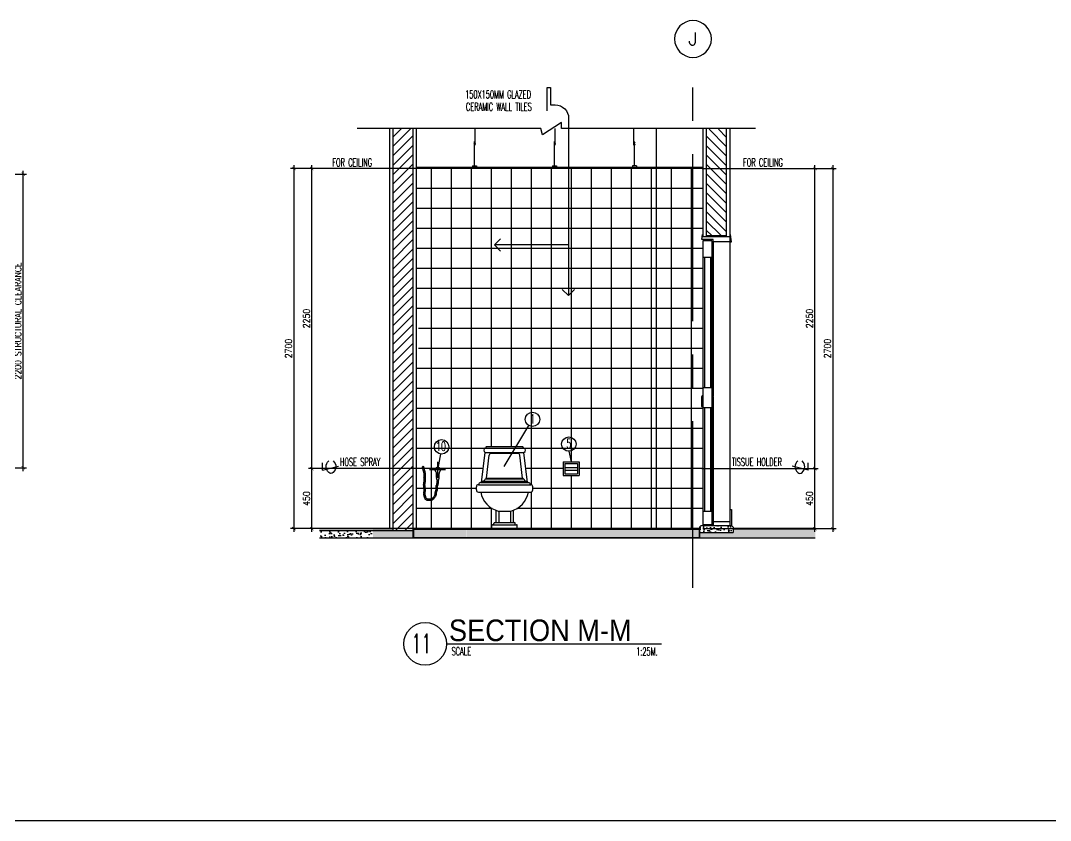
# Model space of a CAD drawing. Extents: x -233600 to -204723, y 196485 to 216410.
# Drawn here: x -222405 to -214686, y 196485 to 202481 of the extents above; entities that cross this region are included whole.
import ezdxf
from ezdxf.enums import TextEntityAlignment as Align

# ---------------------------------------------------------------- set-up
doc = ezdxf.new("R2010")
doc.units = 0
doc.header["$LTSCALE"] = 500
doc.header["$MEASUREMENT"] = 0
for name, pattern in [('CENTER2', [1.125, 0.75, -0.125, 0.125, -0.125]), ('CENTERX2', [4, 2.5, -0.5, 0.5, -0.5]), ('HIDDEN', [0.375, 0.25, -0.125]), ('HIDDEN2', [0.1875, 0.125, -0.0625])]:
    doc.linetypes.add(name, pattern=pattern)
doc.layers.get('0').update_dxf_attribs({"linetype": 'CONTINUOUS'})
doc.layers.get('DEFPOINTS').update_dxf_attribs({"linetype": 'CONTINUOUS'})
for name, color, linetype in [('A-SFIX', 2, 'CONTINUOUS'), ('ARCDIMR', 4, 'CONTINUOUS'), ('AX-CR', 2, 'CONTINUOUS'), ('AX-TXT', 2, 'CONTINUOUS'), ('AXES', 11, 'CENTERX2'), ('AXIS', 11, 'CENTER2'), ('DIM1', 2, 'CONTINUOUS'), ('Dimout', 4, 'CONTINUOUS'), ('DW', 7, 'CONTINUOUS'), ('ELE', 3, 'CONTINUOUS'), ('ELV', 7, 'CONTINUOUS'), ('FIX', 2, 'CONTINUOUS'), ('HatchA', 11, 'CONTINUOUS'), ('Plaster', 7, 'CONTINUOUS'), ('SANI', 2, 'CONTINUOUS'), ('SETTING', 3, 'CONTINUOUS'), ('Tile', 5, 'CONTINUOUS'), ('TITLE', 1, 'CONTINUOUS'), ('TXT', 2, 'CONTINUOUS'), ('TXT1', 2, 'CONTINUOUS'), ('WALL', 6, 'CONTINUOUS'), ('WallPartition', 2, 'CONTINUOUS'), ('Windows', 9, 'CONTINUOUS')]:
    doc.layers.add(name, color=color, linetype=linetype)
doc.styles.add('DIM', font='simplex.shx', dxfattribs={"width": 0.85})
doc.styles.add('ROMANS', font='romans.shx', dxfattribs={"width": 0.6})
doc.styles.add('TTXT', font='swisse.ttf', dxfattribs={"width": 0.9})
doc.dimstyles.new('DIM1-25', dxfattribs={"dimscale": 25, "dimtxt": 2, "dimasz": 1, "dimexe": 1, "dimexo": 1, "dimgap": 0.6, "dimtad": 1, "dimdec": 0, "dimdsep": 46, "dimtxsty": 'DIM', "dimblk1": 'ARCHTICK', "dimblk2": 'ARCHTICK', "dimsah": 1, "dimcen": 0.09, "dimdle": 1, "dimclrd": 256, "dimclrt": 2, "dimadec": 0, "dimazin": 0, "dimtfac": 1, "dimtdec": 0, "dimtix": 1, "dimtmove": 1, "dimatfit": 3, "dimldrblk": 'ARCHTICK', "dimfxl": 0, "dimtvp": 2, "dimtolj": 1, "dimtzin": 0, "dimarcsym": 0})

# ---------------------------------------------------------------- blocks, each defined once
blk = doc.blocks.new('A$C69CD438C')
at = {"layer": 'A-SFIX'}
for p, q in [((38.4, 345.8, 658.7), (65.9, 570.8, 658.7)), ((65.9, 603.8, 658.7), (356.8, 603.8, 658.7)), ((65.9, 570.8, 658.7), (356.8, 570.8, 658.7)), ((75.6, 378.7, 658.7), (96.7, 551.5, 658.7)), ((76.8, 614.7, 658.7), (345.8, 614.7, 658.7)), ((111.9, 565, 658.7), (310.7, 565, 658.7)), ((347, 378.7, 658.7), (326, 551.5, 658.7)), ((384.2, 345.8, 658.7), (356.8, 570.8, 658.7)), ((0, 289.8, 658.7), (0, 314, 658.7)), ((15.4, 329.3, 658.7), (407.3, 329.3, 658.7)), ((32.9, 345.8, 658.7), (389.7, 345.8, 658.7)), ((51.2, 356.8, 658.7), (371.4, 356.8, 658.7)), ((70, 373.2, 658.7), (352.6, 373.2, 658.7)), ((75.6, 378.7, 658.7), (347, 378.7, 658.7)), ((422.6, 289.8, 658.7), (422.6, 314, 658.7)), ((15.4, 274.4, 658.7), (407.3, 274.4, 658.7)), ((145.5, 137.8, 658.7), (145.5, 46.1, 658.7)), ((164.7, 131.7, 658.7), (258, 131.7, 658.7)), ((167.4, 131.7, 658.7), (167.4, 46.1, 658.7)), ((255.2, 131.7, 658.7), (255.2, 46.1, 658.7)), ((277.2, 137.8, 658.7), (277.2, 46.1, 658.7)), ((115.6, 0, 658.7), (115.6, 23.1, 658.7)), ((307.1, 0), (115.6, 0)), ((122.2, 29.6, 658.7), (300.5, 29.6, 658.7)), ((130.5, 29.6, 658.7), (130.5, 39.5, 658.7)), ((137.1, 46.1, 658.7), (285.5, 46.1, 658.7)), ((292.1, 29.6, 658.7), (292.1, 39.5, 658.7)), ((307.1, 0, 658.7), (307.1, 23.1, 658.7))]:
    blk.add_line(p, q, dxfattribs=at)
for centre, radius, start, end in [((72.7, 587.3, 658.7), 17.8, 112.61986, 247.38014), ((79.6, 606.5, 658.7), 8.68, 108.43495, 198.43495), ((111.9, 549.6, 658.7), 15.4, 90, 173.04704), ((310.7, 549.6, 658.7), 15.4, 6.95296, 90), ((343, 606.5, 658.7), 8.68, 341.56505, 71.56505), ((349.9, 587.3, 658.7), 17.8, 292.61986, 67.38014), ((15.4, 314, 658.7), 15.4, 90, 180), ((35.7, 326.6, 658.7), 19.4, 98.1301, 171.8699), ((58.5, 343.3, 658.7), 15.3, 118.30463, 170.72602), ((92.8, 342.2, 658.7), 38.5, 126.28859, 157.78628), ((76.4, 372.4, 658.7), 6.42, 96.98527, 172.09737), ((346.2, 372.4, 658.7), 6.42, 7.90263, 83.01473), ((329.8, 342.2, 658.7), 38.5, 22.21372, 53.71141), ((364.2, 343.3, 658.7), 15.3, 9.27398, 61.69537), ((387, 326.6, 658.7), 19.4, 8.1301, 81.8699), ((407.3, 314, 658.7), 15.4, 0, 90), ((15.4, 289.8, 658.7), 15.4, 180, 270), ((208.2, 304.1, 658.7), 177.8, 189.59805, 255.82073), ((214.4, 304.1, 658.7), 177.8, 284.17927, 350.40195), ((407.3, 289.8, 658.7), 15.4, 270, 0), ((122.2, 23.1, 658.7), 6.59, 90, 180), ((137.1, 39.5, 658.7), 6.59, 90, 180), ((285.5, 39.5, 658.7), 6.59, 0, 90), ((300.5, 23.1, 658.7), 6.59, 0, 90)]:
    blk.add_arc(centre, radius, start, end, dxfattribs=at)
blk = doc.blocks.new('A0-BOX')
at = {"layer": 'TITLE'}
blk.add_line((0, 0), (113.3, 0), dxfattribs=at)
blk = doc.blocks.new('_ARCHTICK')
at = {"color": 0, "linetype": 'ByBlock', "const_width": 0.15}
blk.add_lwpolyline([(-0.5, -0.5), (0.5, 0.5)], dxfattribs=at)
blk = doc.blocks.new('*D149')
at = {"layer": 'DEFPOINTS', "color": 0}
for p in [(-224001.2, 201329.7), (-222385, 201329.7), (-223651.1, 199129.7)]:
    blk.add_point(p, dxfattribs=at)
at = {"layer": 'Dimout', "color": 0, "lineweight": -2}
for p, q in [((-223976.2, 201329.7), (-222360, 201329.7)), ((-223626.1, 199129.7), (-222360, 199129.7))]:
    blk.add_line(p, q, dxfattribs=at)
at = {"layer": 'Dimout', "lineweight": -2}
blk.add_line((-222385, 199104.7), (-222385, 201354.7), dxfattribs=at)
at = {"layer": 'Dimout', "lineweight": -2, "xscale": 25, "yscale": 25, "zscale": 25}
for p, rotation in [((-222385, 201329.7), 90), ((-222385, 199129.7), 270)]:
    blk.add_blockref('_ARCHTICK', p, dxfattribs=dict(at, rotation=rotation))
at = {"layer": 'Dimout', "color": 2, "insert": (-222425, 200229.7), "char_height": 50, "attachment_point": 5, "rotation": 90, "style": 'DIM'}
blk.add_mtext('\\A1;2200 STRUCTURAL CLEARANCE', dxfattribs=at)
blk = doc.blocks.new('walling')
at = {"layer": 'ELV'}
blk.add_line((0.1363, -1.1797), (-0.4198, -1.1797), dxfattribs=at)
blk.add_lwpolyline([(-0.025, -0.176), (-0.025, 0), (0, 0), (0, -0.1306), (0.0363, -0.1306, -0.414214), (0.1363, -0.2306), (0.1363, -1.5582)], format="xyb", dxfattribs=at)
at = {"layer": 'WALL'}
for p, q in [((-0.4198, -1.1797), (-0.3736, -1.1334)), ((-0.4198, -1.1797), (-0.3736, -1.2259)), ((0.1345, -1.56), (0.0882, -1.5137)), ((0.1345, -1.56), (0.1808, -1.5137))]:
    blk.add_line(p, q, dxfattribs=at)
at = {"layer": 'TXT', "style": 'ROMANS', "width": 0.6}
for s, p in [('150X150MM GLAZED', (-0.639, -0.0816)), ('CERAMIC WALL TILES', (-0.6331, -0.1746))]:
    blk.add_text(s, height=0.06, dxfattribs=at).set_placement(p)
blk = doc.blocks.new('*D156')
at = {"layer": 'DEFPOINTS', "color": 0}
for p in [(-217086.1, 201372.7), (-217113.1, 198672.7), (-216317.5, 198672.7)]:
    blk.add_point(p, dxfattribs=at)
at = {"layer": 'Dimout', "color": 0, "lineweight": -2}
for p, q in [((-217061.1, 201372.7), (-216292.5, 201372.7)), ((-217088.1, 198672.7), (-216292.5, 198672.7))]:
    blk.add_line(p, q, dxfattribs=at)
at = {"layer": 'Dimout', "lineweight": -2}
blk.add_line((-216317.5, 201397.7), (-216317.5, 198647.7), dxfattribs=at)
at = {"layer": 'Dimout', "lineweight": -2, "xscale": 25, "yscale": 25, "zscale": 25}
for p, rotation in [((-216317.5, 201372.7), 90), ((-216317.5, 198672.7), 270)]:
    blk.add_blockref('_ARCHTICK', p, dxfattribs=dict(at, rotation=rotation))
at = {"layer": 'Dimout', "color": 2, "insert": (-216357.5, 200022.7), "char_height": 50, "attachment_point": 5, "rotation": 90, "style": 'DIM'}
blk.add_mtext('\\A1;2700', dxfattribs=at)
blk = doc.blocks.new('*D157')
at = {"layer": 'DEFPOINTS', "color": 0}
for p in [(-217315.1, 201372.7), (-216451.2, 201372.7), (-217323.2, 199123.1)]:
    blk.add_point(p, dxfattribs=at)
at = {"layer": 'Dimout', "color": 0, "lineweight": -2}
for p, q in [((-217290.1, 201372.7), (-216426.2, 201372.7)), ((-217298.2, 199123.1), (-216426.2, 199123.1))]:
    blk.add_line(p, q, dxfattribs=at)
at = {"layer": 'Dimout', "lineweight": -2}
blk.add_line((-216451.2, 199098.1), (-216451.2, 201397.7), dxfattribs=at)
at = {"layer": 'Dimout', "lineweight": -2, "xscale": 25, "yscale": 25, "zscale": 25}
for p, rotation in [((-216451.2, 201372.7), 90), ((-216451.2, 199123.1), 270)]:
    blk.add_blockref('_ARCHTICK', p, dxfattribs=dict(at, rotation=rotation))
at = {"layer": 'Dimout', "color": 2, "insert": (-216491.2, 200247.9), "char_height": 50, "attachment_point": 5, "rotation": 90, "style": 'DIM'}
blk.add_mtext('\\A1;2250', dxfattribs=at)
blk = doc.blocks.new('*D154')
at = {"layer": 'DEFPOINTS', "color": 0}
for p in [(-220222.5, 201372.7), (-219415.1, 201372.7), (-219407, 199123.1)]:
    blk.add_point(p, dxfattribs=at)
at = {"layer": 'Dimout', "color": 0, "lineweight": -2}
for p, q in [((-219440.1, 201372.7), (-220247.5, 201372.7)), ((-219432, 199123.1), (-220247.5, 199123.1))]:
    blk.add_line(p, q, dxfattribs=at)
at = {"layer": 'Dimout', "lineweight": -2}
blk.add_line((-220222.5, 199098.1), (-220222.5, 201397.7), dxfattribs=at)
at = {"layer": 'Dimout', "lineweight": -2, "xscale": 25, "yscale": 25, "zscale": 25}
for p, rotation in [((-220222.5, 201372.7), 90), ((-220222.5, 199123.1), 270)]:
    blk.add_blockref('_ARCHTICK', p, dxfattribs=dict(at, rotation=rotation))
at = {"layer": 'Dimout', "color": 2, "insert": (-220262.5, 200247.9), "char_height": 50, "attachment_point": 5, "rotation": 90, "style": 'DIM'}
blk.add_mtext('\\A1;2250', dxfattribs=at)
blk = doc.blocks.new('*D153')
at = {"layer": 'DEFPOINTS', "color": 0}
for p in [(-219644.1, 201372.7), (-220356.2, 198672.7), (-219617.1, 198672.7)]:
    blk.add_point(p, dxfattribs=at)
at = {"layer": 'Dimout', "color": 0, "lineweight": -2}
for p, q in [((-219669.1, 201372.7), (-220381.2, 201372.7)), ((-219642.1, 198672.7), (-220381.2, 198672.7))]:
    blk.add_line(p, q, dxfattribs=at)
at = {"layer": 'Dimout', "lineweight": -2}
blk.add_line((-220356.2, 201397.7), (-220356.2, 198647.7), dxfattribs=at)
at = {"layer": 'Dimout', "lineweight": -2, "xscale": 25, "yscale": 25, "zscale": 25}
for p, rotation in [((-220356.2, 201372.7), 90), ((-220356.2, 198672.7), 270)]:
    blk.add_blockref('_ARCHTICK', p, dxfattribs=dict(at, rotation=rotation))
at = {"layer": 'Dimout', "color": 2, "insert": (-220396.2, 200022.7), "char_height": 50, "attachment_point": 5, "rotation": 90, "style": 'DIM'}
blk.add_mtext('\\A1;2700', dxfattribs=at)
blk = doc.blocks.new('SCNTR', base_point=(3632.66, 549.66))
for q in [(3633.89, 554.57), (3636.1, 543.44)]:
    blk.add_line((3631.12, 543.44), q)
for centre, radius, start, end in [((3630.8, 549.38), 1.99, 133.30843, 182.47887), ((3630.8, 549.21), 1.99, 177.52113, 226.69157), ((3633.47, 547.5), 5.23, 39.48835, 140.51165), ((3633.47, 551.09), 5.23, 219.48835, 320.51165)]:
    blk.add_arc(centre, radius, start, end)
blk = doc.blocks.new('*D155')
at = {"layer": 'DEFPOINTS', "color": 0}
for p in [(-220222.5, 199123.1), (-219407, 199123.1), (-219415.1, 198672.7)]:
    blk.add_point(p, dxfattribs=at)
at = {"layer": 'Dimout', "color": 0, "lineweight": -2}
for p, q in [((-219432, 199123.1), (-220247.5, 199123.1)), ((-219440.1, 198672.7), (-220247.5, 198672.7))]:
    blk.add_line(p, q, dxfattribs=at)
at = {"layer": 'Dimout', "lineweight": -2}
blk.add_line((-220222.5, 198647.7), (-220222.5, 199148.1), dxfattribs=at)
at = {"layer": 'Dimout', "lineweight": -2, "xscale": 25, "yscale": 25, "zscale": 25}
for p, rotation in [((-220222.5, 199123.1), 90), ((-220222.5, 198672.7), 270)]:
    blk.add_blockref('_ARCHTICK', p, dxfattribs=dict(at, rotation=rotation))
at = {"layer": 'Dimout', "color": 2, "insert": (-220262.5, 198897.9), "char_height": 50, "attachment_point": 5, "rotation": 90, "style": 'DIM'}
blk.add_mtext('\\A1;450', dxfattribs=at)
blk = doc.blocks.new('A$C54676CD1')
at = {"layer": 'AXIS', "linetype": 'CENTER2', "ltscale": 10}
for p, q in [((0.1153, 0.1709), (0.1153, 0.29)), ((0.1716, 0.2302), (0.0525, 0.2302))]:
    blk.add_line(p, q, dxfattribs=at)
at = {"layer": 'DIM1', "linetype": 'HIDDEN'}
for points in [[(0.1196, 0.156), (0.1183, 0.1482), (0.1175, 0.142), (0.117, 0.1369), (0.1167, 0.1328), (0.1165, 0.1294), (0.1164, 0.1262), (0.1161, 0.1231), (0.1155, 0.1198), (0.1146, 0.1167), (0.1135, 0.1137), (0.1124, 0.1111), (0.1114, 0.1087), (0.1105, 0.1066), (0.1099, 0.1048), (0.1094, 0.1033), (0.1092, 0.1022), (0.1092, 0.1011), (0.1093, 0.0997), (0.1095, 0.0979), (0.1099, 0.0957), (0.1104, 0.0932), (0.1108, 0.0902), (0.111, 0.0869), (0.1109, 0.0832), (0.1103, 0.0796), (0.1094, 0.0762), (0.1084, 0.0731), (0.1073, 0.0702), (0.1063, 0.0674), (0.1053, 0.0648), (0.1046, 0.0625), (0.104, 0.0602), (0.1036, 0.058), (0.1033, 0.0555), (0.1031, 0.0527), (0.1028, 0.0497), (0.1025, 0.0464), (0.102, 0.0428), (0.1012, 0.039), (0.1, 0.0351), (0.0983, 0.0312), (0.0963, 0.0275), (0.094, 0.0241), (0.0915, 0.0208), (0.0889, 0.0178), (0.0862, 0.0149), (0.0834, 0.0123), (0.0806, 0.01), (0.0778, 0.0079), (0.0749, 0.0061), (0.0719, 0.0045), (0.0689, 0.0032), (0.0658, 0.0022), (0.0627, 0.0014), (0.0595, 0.0008), (0.0563, 0.0004), (0.0529, 0.0001), (0.0494, 0), (0.0458, 0.0001), (0.042, 0.0004), (0.0382, 0.001), (0.0344, 0.0021), (0.0306, 0.0036), (0.0269, 0.0059), (0.0237, 0.0088), (0.0212, 0.012), (0.0194, 0.0153), (0.018, 0.0186), (0.0169, 0.0217), (0.016, 0.0246), (0.0152, 0.0273), (0.0145, 0.0298), (0.0137, 0.0322), (0.0128, 0.0347), (0.0119, 0.0374), (0.011, 0.0402), (0.0102, 0.0433), (0.0095, 0.0465), (0.0091, 0.05), (0.0089, 0.0537), (0.0092, 0.0573), (0.0097, 0.0607), (0.0103, 0.064), (0.011, 0.0671), (0.0116, 0.0702), (0.012, 0.0732), (0.0124, 0.0763), (0.0125, 0.0795), (0.0124, 0.0831), (0.012, 0.087), (0.0115, 0.0913), (0.0109, 0.0959), (0.0102, 0.1007), (0.0096, 0.1057), (0.0092, 0.1108), (0.009, 0.1161), (0.009, 0.1212), (0.0094, 0.1262), (0.0099, 0.1309), (0.0105, 0.1354), (0.0111, 0.1396), (0.0117, 0.1435), (0.0122, 0.1471), (0.0125, 0.1503), (0.0126, 0.1533), (0.0126, 0.1563), (0.0125, 0.1592), (0.0123, 0.1622), (0.012, 0.1652), (0.0118, 0.1684), (0.0116, 0.1717), (0.0115, 0.1752), (0.0116, 0.1787), (0.0118, 0.1822), (0.012, 0.1855), (0.0123, 0.1887), (0.0126, 0.1917), (0.0127, 0.1946), (0.0128, 0.1973), (0.0128, 0.1998), (0.0125, 0.2023), (0.0121, 0.2051), (0.0113, 0.2089), (0.0101, 0.214), (0.0085, 0.2207), (0.0062, 0.2293), (0.0034, 0.2403), (0, 0.254)], [(0.1097, 0.1576), (0.1084, 0.1496), (0.1076, 0.1431), (0.107, 0.1378), (0.1067, 0.1334), (0.1066, 0.1299), (0.1064, 0.127), (0.1062, 0.1244), (0.1057, 0.1221), (0.1051, 0.1197), (0.1042, 0.1174), (0.1032, 0.115), (0.1022, 0.1127), (0.1012, 0.1103), (0.1004, 0.1079), (0.0997, 0.1056), (0.0993, 0.1032), (0.0992, 0.1009), (0.0993, 0.0986), (0.0997, 0.0963), (0.1001, 0.0939), (0.1005, 0.0916), (0.1009, 0.0892), (0.101, 0.0867), (0.1009, 0.0842), (0.1005, 0.0817), (0.0998, 0.0791), (0.099, 0.0764), (0.098, 0.0737), (0.0969, 0.0709), (0.0959, 0.0681), (0.095, 0.0653), (0.0942, 0.0624), (0.0937, 0.0595), (0.0933, 0.0565), (0.0931, 0.0535), (0.0929, 0.0506), (0.0926, 0.0476), (0.0922, 0.0446), (0.0915, 0.0416), (0.0906, 0.0386), (0.0893, 0.0356), (0.0877, 0.0327), (0.0858, 0.0298), (0.0837, 0.0271), (0.0815, 0.0245), (0.0792, 0.0221), (0.0768, 0.0198), (0.0745, 0.0179), (0.0722, 0.0162), (0.0699, 0.0148), (0.0676, 0.0136), (0.0653, 0.0126), (0.063, 0.0118), (0.0605, 0.0112), (0.0579, 0.0107), (0.0552, 0.0103), (0.0523, 0.0101), (0.0493, 0.01), (0.0463, 0.0101), (0.0433, 0.0103), (0.0404, 0.0108), (0.0376, 0.0116), (0.0351, 0.0126), (0.0329, 0.0139), (0.0311, 0.0156), (0.0296, 0.0176), (0.0283, 0.0198), (0.0273, 0.0222), (0.0264, 0.0248), (0.0256, 0.0274), (0.0248, 0.0301), (0.024, 0.0328), (0.0232, 0.0354), (0.0223, 0.038), (0.0214, 0.0405), (0.0206, 0.043), (0.0199, 0.0456), (0.0194, 0.0482), (0.019, 0.0508), (0.019, 0.0535), (0.0192, 0.0562), (0.0196, 0.0591), (0.0201, 0.062), (0.0208, 0.0652), (0.0214, 0.0685), (0.022, 0.0719), (0.0223, 0.0756), (0.0225, 0.0795), (0.0223, 0.0837), (0.022, 0.088), (0.0214, 0.0926), (0.0208, 0.0972), (0.0201, 0.102), (0.0196, 0.1067), (0.0192, 0.1115), (0.019, 0.1162), (0.019, 0.1208), (0.0193, 0.1253), (0.0198, 0.1297), (0.0204, 0.134), (0.021, 0.1381), (0.0216, 0.1421), (0.0221, 0.146), (0.0225, 0.1497), (0.0226, 0.1532), (0.0226, 0.1565), (0.0225, 0.1598), (0.0222, 0.1629), (0.022, 0.166), (0.0217, 0.1691), (0.0216, 0.1721), (0.0215, 0.1752), (0.0216, 0.1783), (0.0217, 0.1815), (0.022, 0.1846), (0.0223, 0.1878), (0.0225, 0.191), (0.0227, 0.1942), (0.0228, 0.1973), (0.0227, 0.2004), (0.0225, 0.2035), (0.0219, 0.2069), (0.0211, 0.2111), (0.0199, 0.2163), (0.0182, 0.2231), (0.0159, 0.2318), (0.0131, 0.2428), (0.0097, 0.2564)]]:
    blk.add_lwpolyline(points, dxfattribs=at)
at = {"layer": 'DIM1'}
blk.add_circle((0.0046, 0.2544), 0.00364, dxfattribs=at)
at = {"layer": 'SETTING'}
for p, q in [((0.1037, 0.2112), (0.0958, 0.229)), ((0.1053, 0.1733), (0.1053, 0.2039)), ((0.1067, 0.1648), (0.1058, 0.1685)), ((0.1089, 0.1585), (0.1067, 0.1648)), ((0.1144, 0.1503), (0.1089, 0.1585)), ((0.1147, 0.1503), (0.1205, 0.1567)), ((0.1223, 0.1606), (0.1235, 0.1639)), ((0.124, 0.1658), (0.1247, 0.1685)), ((0.1253, 0.1733), (0.1253, 0.2039)), ((0.1268, 0.2112), (0.1347, 0.229))]:
    blk.add_line(p, q, dxfattribs=at)
for centre, radius, start, end in [((0.1153, 0.2302), 0.02, 4.77123, 175.22877), ((0.1013, 0.2314), 0.006, 175.22877, 203.96841), ((0.1292, 0.2314), 0.006, 336.03159, 4.77123), ((0.0873, 0.2039), 0.018, 0, 23.96841), ((0.0973, 0.206), 0.008, 0, 23.96841), ((0.1253, 0.1733), 0.02, 180, 193.70485), ((0.1034, 0.1672), 0.02, 328.31381, 340.75167), ((0.1046, 0.1705), 0.02, 340.75167, 346.29515), ((0.1053, 0.1733), 0.02, 346.29515, 0), ((0.1433, 0.2039), 0.018, 156.03159, 180), ((0.1333, 0.206), 0.008, 156.03159, 180)]:
    blk.add_arc(centre, radius, start, end, dxfattribs=at)
blk = doc.blocks.new('*D158')
at = {"layer": 'DEFPOINTS', "color": 0}
for p in [(-217323.2, 199123.1), (-216451.2, 199123.1), (-217315.1, 198672.7)]:
    blk.add_point(p, dxfattribs=at)
at = {"layer": 'Dimout', "color": 0, "lineweight": -2}
for p, q in [((-217298.2, 199123.1), (-216426.2, 199123.1)), ((-217290.1, 198672.7), (-216426.2, 198672.7))]:
    blk.add_line(p, q, dxfattribs=at)
at = {"layer": 'Dimout', "lineweight": -2}
blk.add_line((-216451.2, 198647.7), (-216451.2, 199148.1), dxfattribs=at)
at = {"layer": 'Dimout', "lineweight": -2, "xscale": 25, "yscale": 25, "zscale": 25}
for p, rotation in [((-216451.2, 199123.1), 90), ((-216451.2, 198672.7), 270)]:
    blk.add_blockref('_ARCHTICK', p, dxfattribs=dict(at, rotation=rotation))
at = {"layer": 'Dimout', "color": 2, "insert": (-216491.2, 198897.9), "char_height": 50, "attachment_point": 5, "rotation": 90, "style": 'DIM'}
blk.add_mtext('\\A1;450', dxfattribs=at)
blk = doc.blocks.new('A$C24F356C9')
at = {"layer": 'SANI'}
for p, q in [((0, 0.1021), (0.12, 0.1021)), ((0, 0.1021), (0, 0)), ((0.0128, 0.0893), (0.1072, 0.0893)), ((0.0128, 0.0893), (0.0128, 0.0128)), ((0.1072, 0.0893), (0.1072, 0.0128)), ((0.12, 0.1021), (0.12, 0)), ((0, 0), (0.12, 0)), ((0.0128, 0.0606), (0.1072, 0.0606)), ((0.0128, 0.0414), (0.1072, 0.0414)), ((0.0128, 0.0128), (0.1072, 0.0128))]:
    blk.add_line(p, q, dxfattribs=at)
blk = doc.blocks.new('GAN')
for p, q in [((-0.0212, 0.1644), (-0.0212, 0.29)), ((-0.0155, 0.01), (-0.0155, 0.1918)), ((0, 0.01), (-0.031, 0.01)), ((-0.031, 0.01), (-0.031, 0)), ((0, 0.01), (0, 0))]:
    blk.add_line(p, q)
blk.add_lwpolyline([(-0.0118, 0.184), (-0.024, 0.1754), (-0.0113, 0.1703)])
blk = doc.blocks.new('AXU')
at = {"layer": 'AX-CR'}
blk.add_circle((0, 350), 350, dxfattribs=at)
at = {"layer": 'AX-TXT', "style": 'ROMANS'}
blk.add_attdef('AX', text='', height=250, dxfattribs=at).set_placement((0, 350), align=Align.MIDDLE)

msp = doc.modelspace()

# ---------------------------------------------------------------- hatches: boundary and pattern name
at = {"layer": 'HatchA'}
h = msp.add_hatch(dxfattribs=at)
h.set_pattern_fill('ANSI31', color=256, scale=400, style=0)
h.set_pattern_definition([(45, (-30355.135, 17091.66), (-35.355339, 35.355339), [])])
h.paths.add_polyline_path([(-219465.1, 201672.7), (-219615.1, 201672.7), (-219615.1, 198657.7), (-219465.1, 198657.7)])
h = msp.add_hatch(dxfattribs=at)
h.set_pattern_fill('ANSI31', color=256, scale=400, style=0)
h.set_pattern_definition([(135, (-476256.59, 1837.48), (35.355339, 35.355339), [])])
h.paths.add_polyline_path([(-217265.1, 201666.7), (-217115.1, 201666.7), (-217115.1, 200866.7), (-217265.1, 200866.7)])
at = {"layer": 'Windows'}
h = msp.add_hatch(dxfattribs=at)
h.set_pattern_fill('AR-SAND', color=256, scale=25, style=0)
h.set_pattern_definition([(37.5, (0, 0), (-1.574834, 48.170594), [0, -38, 0, -42.5, 0, -40.625]), (7.5, (0, 0), (44.244418, 70.553652), [0, -20.5, 0, -34.25, 0, -13.125]), (327.5, (-30.75, 0), (77.8535465, 0.1414763), [0, -12.5, 0, -45, 0, -58.75]), (317.5, (-30.75, 0), (75.153165, 21.941889), [0, -6.25, 0, -29.5, 0, -33.75])])
h.paths.add_polyline_path([(-219773.4, 198657.7), (-220164, 198657.7), (-220164, 198602.7), (-219773.4, 198602.7)])
h = msp.add_hatch(dxfattribs=at)
h.set_pattern_fill('AR-SAND', color=256, scale=25, style=0)
h.set_pattern_definition([(37.5, (12631.122, -139.32), (-1.574834, 48.170594), [0, -38, 0, -42.5, 0, -40.625]), (7.5, (12631.12, -139.32), (44.244418, 70.553652), [0, -20.5, 0, -34.25, 0, -13.125]), (327.5, (12600.372, -139.32), (77.8535465, 0.1414763), [0, -12.5, 0, -45, 0, -58.75]), (317.5, (12600.37, -139.32), (75.153165, 21.941889), [0, -6.25, 0, -29.5, 0, -33.75])])
h.paths.add_polyline_path([(-219065.1, 198666.7), (-219764, 198666.7), (-219764, 198602.7), (-219065.1, 198602.7)])
h.paths.add_polyline_path([(-217319, 198666.7), (-219061.1, 198666.7), (-219061.1, 198606.7), (-217319, 198606.7)])
h.paths.add_polyline_path([(-216448.8, 198669.7), (-217063, 198669.7), (-217063, 198642.7), (-217315, 198642.7), (-217315, 198602.7), (-216448.8, 198602.7)])
h = msp.add_hatch(dxfattribs=at)
h.set_pattern_fill('AR-CONC', color=256, scale=10, style=0)
h.set_pattern_definition([(130, (-468117.25, 17669.324), (-71.726018, -6.275213), [7.5, -82.5]), (185, (-468117.25, 17669.324), (13.875133, 75.219213), [6, -66]), (79.5486, (-468123.23, 17668.8), (-57.850938, 68.943954), [6.374019, -70.114211]), (133.8158, (-468117.25, 17689.32), (-106.724105, -16.551901), [11.25, -123.75]), (83.3644, (-468126.15, 17687.95), (-93.46627, 97.411787), [9.56103, -105.1713]), (188.8158, (-468117.25, 17689.32), (-93.466195, 97.41186), [9, -99]), (159, (-468127.25, 17684.324), (-59.690705, -40.261889), [7.5, -82.5]), (214, (-468127.25, 17684.324), (-24.331533, 72.515005), [6, -66]), (108.5486, (-468132.226, 17680.97), (-84.022263, 32.25305), [6.374019, -70.114211]), (142.5, (-468117.251, 17669.324), (-1.2159855, 33.2893854), [0, -65.2, 0, -67, 0, -66.25]), (172.5, (-468117.25, 17669.324), (-26.3069537, 39.441171), [0, -38.2, 0, -63.7, 0, -25.25]), (212.5, (-468094.951, 17669.324), (-53.3822436, -2.2554872), [0, -25, 0, -78, 0, -103.5]), (222.5, (-468084.95, 17669.324), (-58.318617, 10.010498), [0, -32.5, 0, -51.8, 0, -73.5])])
h.paths.add_polyline_path([(-217305, 198692.7), (-217315, 198682.7), (-217315, 198642.7), (-217063, 198642.7), (-217063, 198682.7), (-217073, 198692.7)])

# ---------------------------------------------------------------- linework, layer by layer
msp.add_line((-219436.4, 201382.7), (-217293.9, 201382.7))
at = {"layer": 'AXES'}
msp.add_line((-217365.1, 198228.8), (-217365.1, 202205.4), dxfattribs=at)
at = {"layer": 'DW'}
for p, q in [((-218779.2, 199137.7), (-218595.5, 199445.6)), ((-219258.6, 199232.6), (-219277.6, 199122.9))]:
    msp.add_line(p, q, dxfattribs=at)
at = {"layer": 'ELE'}
msp.add_lwpolyline([(-216897.3, 201672.7), (-218349.4, 201672.7), (-218349.4, 201717.9), (-218492.9, 201624.4), (-218504.7, 201672.7), (-218771.5, 201672.7), (-219881.8, 201672.7)], dxfattribs=at)
at = {"layer": 'FIX', "color": 2}
msp.add_line((-218295.6, 199252.4), (-218277.6, 199172.7), dxfattribs=at)
for centre in [(-218567.8, 199492), (-219249.4, 199285.7), (-218295.6, 199306.4)]:
    msp.add_circle(centre, 54, dxfattribs=at)
at = {"layer": 'Plaster'}
for p, q in [((-219640.1, 201672.7), (-219640.1, 198672.7)), ((-219440.1, 201672.7), (-219440.1, 198672.7)), ((-217640.1, 201672.7), (-217640.1, 198672.7)), ((-217290.1, 201666.7), (-217290.1, 200859.4)), ((-217088.1, 201666.7), (-217088.1, 200859.4)), ((-219436.4, 201382.7), (-219436.4, 201372.7)), ((-219436.4, 201382.7), (-219436.4, 201372.7)), ((-217293.9, 201382.7), (-217293.9, 201372.7)), ((-217293.9, 201382.7), (-217293.9, 201372.7)), ((-217293.9, 201376.7), (-217293.9, 201366.7)), ((-217088.1, 198722.7), (-217213.7, 198722.7)), ((-220164, 198672.7), (-219615.1, 198672.7)), ((-217315, 198672.7), (-219465.1, 198672.7)), ((-217315, 198666.7), (-219465.1, 198666.7)), ((-216446.6, 198672.7), (-217063, 198672.7))]:
    msp.add_line(p, q, dxfattribs=at)
at = {"layer": 'SANI', "color": 6}
msp.add_line((-219212.2, 197808.9), (-217601, 197808.9), dxfattribs=at)
at = {"layer": 'Tile'}
for p, q in [((-217290.1, 201372.7), (-219440.1, 201372.7)), ((-219327.6, 201382.7), (-219327.6, 198672.7)), ((-219177.6, 201382.7), (-219177.6, 198672.7)), ((-219027.6, 201382.7), (-219027.6, 198672.7)), ((-218877.6, 201382.7), (-218877.6, 199287.4)), ((-218727.6, 201382.7), (-218727.6, 199287.4)), ((-218577.6, 201382.7), (-218577.6, 199001.4)), ((-218427.6, 201382.7), (-218427.6, 198672.7)), ((-218277.6, 201382.7), (-218277.6, 199172.7)), ((-218127.6, 201382.7), (-218127.6, 198672.7)), ((-217977.6, 201382.7), (-217977.6, 198672.7)), ((-217827.6, 201382.7), (-217827.6, 198672.7)), ((-217677.6, 201382.7), (-217677.6, 198672.7)), ((-217527.6, 201382.7), (-217527.6, 198672.7)), ((-217377.6, 201382.7), (-217377.6, 198672.7)), ((-217290.1, 201222.7), (-219440.1, 201222.7)), ((-217290.1, 201072.7), (-219440.1, 201072.7)), ((-217290.1, 200922.7), (-219440.1, 200922.7)), ((-217290.1, 200772.7), (-219440.1, 200772.7)), ((-217290.1, 200622.7), (-219440.1, 200622.7)), ((-217290.1, 200472.7), (-219440.1, 200472.7)), ((-217290.1, 200322.7), (-219440.1, 200322.7)), ((-217290.1, 200172.7), (-219422, 200172.7)), ((-217290.1, 200022.7), (-219422, 200022.7)), ((-217290.1, 199872.7), (-219440.1, 199872.7)), ((-217290.1, 199722.7), (-219440.1, 199722.7)), ((-217290.1, 199572.7), (-219440.1, 199572.7)), ((-217290.1, 199422.7), (-219440.1, 199422.7)), ((-218928.7, 199272.7), (-219440.1, 199272.7)), ((-217290.1, 199272.7), (-218626.5, 199272.7)), ((-218937.8, 199122.7), (-219440.1, 199122.7)), ((-218337.6, 199122.7), (-218617.4, 199122.7)), ((-218502.4, 199122.7), (-218617.4, 199122.7)), ((-217290.1, 199122.7), (-218217.6, 199122.7)), ((-218277.6, 199070.6), (-218277.6, 198672.7)), ((-218988.9, 198972.7), (-219440.1, 198972.7)), ((-218577.6, 198947.6), (-218577.6, 198672.7)), ((-217290.1, 198972.7), (-218566.3, 198972.7)), ((-218869.4, 198822.7), (-219440.1, 198822.7)), ((-218877.6, 198827.7), (-218877.6, 198672.7)), ((-217290.1, 198822.7), (-218685.9, 198822.7))]:
    msp.add_line(p, q, dxfattribs=at)
at = {"layer": 'TITLE', "color": 6}
msp.add_circle((-219372.2, 197808.9), 160, dxfattribs=at)
at = {"layer": 'WALL'}
for p, q in [((-219615.1, 201672.7), (-219615.1, 198657.7)), ((-219465.1, 201672.7), (-219465.1, 198602.7)), ((-217265.1, 201666.7), (-217265.1, 200866.7)), ((-217115.1, 201666.7), (-217115.1, 200866.7)), ((-217115.1, 200866.7), (-217265.1, 200866.7)), ((-220164, 198657.7), (-219465.1, 198657.7)), ((-219461.1, 198666.7), (-219461.1, 198606.7)), ((-217319, 198666.7), (-217319, 198606.7)), ((-217315, 198682.7), (-217305, 198692.7)), ((-217315, 198682.7), (-217315, 198642.7)), ((-217315, 198642.7), (-217315, 198602.7)), ((-217315, 198642.7), (-217063, 198642.7)), ((-217073, 198692.7), (-217305, 198692.7)), ((-217063, 198682.7), (-217073, 198692.7)), ((-217063, 198682.7), (-217063, 198642.7)), ((-216446.6, 198669.7), (-217063, 198669.7)), ((-220164, 198602.7), (-216448.8, 198602.7)), ((-219461.1, 198606.7), (-217319, 198606.7))]:
    msp.add_line(p, q, dxfattribs=at)
at = {"layer": 'WallPartition', "linetype": 'HIDDEN2', "const_width": 2}
msp.add_lwpolyline([(-217317, 198666.7), (-217317, 198604.7), (-219463.1, 198604.7), (-219463.1, 198666.7)], dxfattribs=at)
at = {"layer": 'Windows'}
for p, q in [((-217299.2, 200840.7), (-217294.7, 200877.6)), ((-217290.1, 200877.6), (-217294.7, 200877.6)), ((-217088.1, 200877.6), (-217083.5, 200877.6)), ((-217076.7, 200822.1), (-217083.5, 200877.6)), ((-217213.7, 200840.7), (-217299.2, 200840.7)), ((-217088.1, 200859.4), (-217290.1, 200859.4)), ((-217290.1, 200831.4), (-217290.1, 198692.7)), ((-217222.8, 200831.4), (-217290.1, 200831.4)), ((-217222.8, 200831.4), (-217222.8, 198702)), ((-217213.7, 200822.1), (-217213.7, 200840.7)), ((-217213.7, 200822.1), (-217213.7, 199665.7)), ((-217088.1, 200822.1), (-217213.7, 200822.1)), ((-217088.1, 200859.4), (-217088.1, 198692.7)), ((-217088.1, 200822.1), (-217076.7, 200822.1)), ((-217222.8, 200706.1), (-217290.1, 200706.1)), ((-217279, 200706.1), (-217279, 199729.4)), ((-217233.9, 200706.1), (-217233.9, 199729.4)), ((-217222.8, 199729.4), (-217290.1, 199729.4)), ((-217300, 199661.9), (-217300, 199589.2)), ((-217212.9, 199661.9), (-217212.9, 199589.2)), ((-217300, 199589.2), (-217290.1, 199589.2)), ((-217222.8, 199578.3), (-217290.1, 199578.3)), ((-217279, 199578.3), (-217279, 198801.4)), ((-217233.9, 199578.3), (-217233.9, 198801.4)), ((-217212.9, 199589.2), (-217222.8, 199589.2)), ((-217213.7, 199589.2), (-217213.7, 198692.7)), ((-217222.8, 198801.4), (-217290.1, 198801.4)), ((-217088.1, 198816.7), (-217077, 198816.7)), ((-217077, 198816.7), (-217077, 198692.7)), ((-217222.8, 198702), (-217290.1, 198702))]:
    msp.add_line(p, q, dxfattribs=at)
for centre, start, end in [((-217290.1, 199661.9), 90, 270), ((-217222.8, 199661.9), 270, 90)]:
    msp.add_arc(centre, 9.89, start, end, dxfattribs=at)

# ---------------------------------------------------------------- block references
for name, p, xscale, yscale, zscale in [('A0-BOX', (-233600.1, 196485.4), 250, 250, 250), ('GAN', (-219018.6, 201382.7), -1000, 1000, 1000), ('GAN', (-218418.6, 201382.7), -1000, 1000, 1000), ('GAN', (-217787.6, 201382.7), 1000, 1000, 1000)]:
    msp.add_blockref(name, p, dxfattribs=dict(xscale=xscale, yscale=yscale, zscale=zscale))
at = {"layer": 'A-SFIX'}
msp.add_blockref('A$C69CD438C', (-218988.9, 198672.7), dxfattribs=at)
at = {"layer": 'ARCDIMR', "yscale": 10.75199999992037, "zscale": 10.752}
for p, xscale, rotation in [((-220074.8, 199128.5), -10.75199999992037, 270), ((-216567.5, 199128.5), 10.75199999992037, 90)]:
    msp.add_blockref('SCNTR', p, dxfattribs=dict(at, xscale=xscale, rotation=rotation))
at = {"layer": 'AXES'}
ref = msp.add_blockref('AXU', (-217365.1, 202481.4), dxfattribs=dict(at, xscale=-0.3942857142857143, yscale=0.3942857142857143, zscale=0.3942857142857143, rotation=180))
ref.add_attrib('AX', 'J', dxfattribs={"layer": 'AX-TXT', "color": 6, "height": 98.6, "style": 'ROMANS'}).set_placement((-217365.1, 202343.4), align=Align.MIDDLE)
at = {"layer": 'Plaster', "xscale": 1000, "yscale": 1000, "zscale": 1000}
for name, p in [('A$C54676CD1', (-219392.9, 198882.4)), ('A$C24F356C9', (-218337.6, 199070.6))]:
    msp.add_blockref(name, p, dxfattribs=at)
at = {"layer": 'WALL', "xscale": 1000, "yscale": 1000, "zscale": 1000}
msp.add_blockref('walling', (-218433.7, 201979.9), dxfattribs=at)

# ---------------------------------------------------------------- texts
at = {"layer": 'TITLE', "style": 'ROMANS', "width": 0.6}
msp.add_text('11', height=143.92, dxfattribs=at).set_placement((-219474.7, 197739.4))
at = {"layer": 'TXT', "style": 'ROMANS', "width": 0.6}
for s, height, p in [('FOR CEILING', 60, (-220068.5, 201388.2)), ('FOR CEILING', 60, (-216989.2, 201388.2)), ('1', 70, (-218586.1, 199461.1)), ('10', 70, (-219290, 199254.8)), ('5', 70, (-218313.9, 199275.5)), ('HOSE SPRAY', 60, (-220011.9, 199142.3)), ('TISSUE HOLDER', 60, (-217073.9, 199142.3)), ('SCALE', 60, (-219174.5, 197723.4)), ('1:25M.', 60, (-217790.8, 197722.1))]:
    msp.add_text(s, height=height, dxfattribs=at).set_placement(p)
at = {"layer": 'TXT1', "color": 6, "style": 'TTXT', "width": 0.9}
msp.add_text('SECTION M-M', height=162.094, dxfattribs=at).set_placement((-219194.4, 197829.3))

# ---------------------------------------------------------------- dimensions: what is measured, and where the dimension line sits
at = {"layer": 'Dimout'}
dim = msp.add_linear_dim(base=(-222385, 201329.7), p1=(-223651.1, 199129.7), p2=(-224001.2, 201329.7), angle=90, text='<> STRUCTURAL CLEARANCE', dimstyle='DIM1-25', dxfattribs=at)
dim.commit()
dim.dimension.update_dxf_attribs({"geometry": '*D149', "text_midpoint": (-222425, 200229.7)})
for base, p1, p2, picture, middle in [((-220356.2, 198672.7), (-219644.1, 201372.7), (-219617.1, 198672.7), '*D153', (-220396.2, 200022.7)), ((-220222.5, 201372.7), (-219407, 199123.1), (-219415.1, 201372.7), '*D154', (-220262.5, 200247.9)), ((-216451.2, 201372.7), (-217323.2, 199123.1), (-217315.1, 201372.7), '*D157', (-216491.2, 200247.9)), ((-216317.5, 198672.7), (-217086.1, 201372.7), (-217113.1, 198672.7), '*D156', (-216357.5, 200022.7)), ((-220222.5, 199123.1), (-219415.1, 198672.7), (-219407, 199123.1), '*D155', (-220262.5, 198897.9)), ((-216451.2, 199123.1), (-217315.1, 198672.7), (-217323.2, 199123.1), '*D158', (-216491.2, 198897.9))]:
    dim = msp.add_linear_dim(base=base, p1=p1, p2=p2, angle=90, dimstyle='DIM1-25', dxfattribs=at)
    dim.commit()
    dim.dimension.update_dxf_attribs({"geometry": picture, "text_midpoint": middle})

doc.saveas('drawing.dxf')
